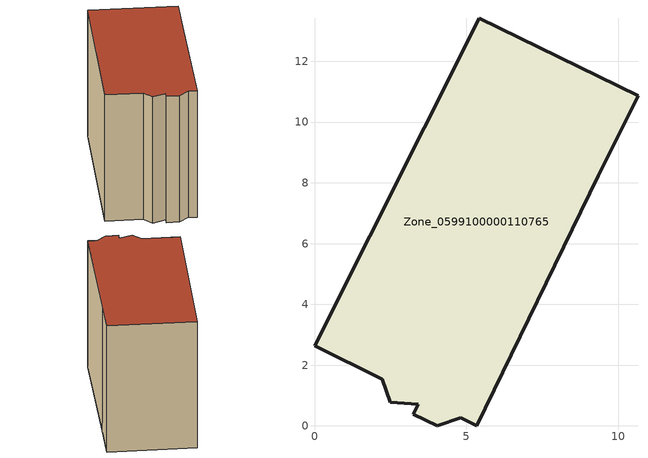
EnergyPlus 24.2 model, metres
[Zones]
Zone_0599100000110765
 floor ground (C_G): 3.25,0.38 3.42,0.71 2.49,0.79 2.23,1.54 0,2.64 5.41,13.42 10.64,10.86 9.34,8.24 5.34,0.01 4.82,0.27 4.03,0 z0
 wall outside (C_F): 4.03,0 4.82,0.27 5.34,0.01 9.34,8.24 10.64,10.86 5.41,13.42 0,2.64 2.23,1.54 2.49,0.79 3.42,0.71 3.25,0.38 4.03,0 z0:9.05
 roof outside (C_R): 3.42,0.71 3.25,0.38 4.03,0 4.82,0.27 5.34,0.01 9.34,8.24 10.64,10.86 5.41,13.42 0,2.64 2.23,1.54 2.49,0.79 z9.05
[BUILDING]
Pand.0599100000110765: North Axis=0; Terrain=City; Loads Convergence Tolerance Value=0.04; Temperature Convergence Tolerance Value=0.4; Solar Distribution=FullExterior; Maximum Number of Warmup Days=25; Minimum Number of Warmup Days=1
[Site:Location]
Rotterdam.The.Hague.AP_ZH_NLD Design_Conditions: Latitude=51.96; Longitude=4.45; Time Zone=1; Elevation=-4.5
[SITE:GROUNDTEMPERATURE:BUILDINGSURFACE]
18, 18, 18, 18, 18, 18, 18, 18, 18, 18, 18, 18
[MATERIAL] Thermal Absorptance=0.9; Solar Absorptance=0.7; Visible Absorptance=0.7
Name | Roughness | Thickness | Conductivity | Density | Specific Heat
G.TC.1946 | MediumSmooth | 0.15 | 1 | 540 | 1210
F.TC.1946 | Rough | 0.3 | 0.857143 | 1920 | 840
R.TC.1946 | MediumRough | 0.2 | 0.909091 | 1500 | 1000
[CONSTRUCTION]
C_G: G.TC.1946
C_F: F.TC.1946
C_R: R.TC.1946
[ZONE]
Zone_0599100000110765: Type=1; Multiplier=1; Ceiling Height=Autocalculate; Volume=Autocalculate; Floor Area=autocalculate; Part of Total Floor Area=Yes
[ZONEINFILTRATION:DESIGNFLOWRATE]
Infil_Zone_0599100000110765: Zone or ZoneList or Space or SpaceList=Zone_0599100000110765; Schedule=AlwaysOn; Design Flow Rate Calculation Method=Flow/Area; Flow Rate per Floor Area=0.003; Constant Term Coefficient=1; Temperature Term Coefficient=0; Velocity Term Coefficient=0; Velocity Squared Term Coefficient=0
[HVACTEMPLATE:ZONE:IDEALLOADSAIRSYSTEM]
Zone_0599100000110765: Maximum Heating Supply Air Temperature=50; Minimum Cooling Supply Air Temperature=13; Maximum Heating Supply Air Humidity Ratio=0.0156; Minimum Cooling Supply Air Humidity Ratio=0.0077; Heating Limit=NoLimit; Cooling Limit=NoLimit; Dehumidification Control Type=ConstantSensibleHeatRatio; Cooling Sensible Heat Ratio=0.7; Dehumidification Setpoint=60; Humidification Control Type=None; Humidification Setpoint=30; Outdoor Air Method=None; Outdoor Air Flow Rate per Person=0.00944; Outdoor Air Flow Rate per Zone Floor Area=0; Outdoor Air Flow Rate per Zone=0; Demand Controlled Ventilation Type=None; Outdoor Air Economizer Type=NoEconomizer; Heat Recovery Type=None; Sensible Heat Recovery Effectiveness=0.7; Latent Heat Recovery Effectiveness=0.65
[ZONECONTROL:THERMOSTAT]
ThermostatControl_Zone_0599100000110765: Zone or ZoneList=Zone_0599100000110765; Control Type Schedule=DualSetpointControlType; Control 1=Thermostat_Zone_0599100000110765; Temperature Difference Between Cutout And Setpoint=0
[THERMOSTATSETPOINT:DUALSETPOINT]
Thermostat_Zone_0599100000110765: Heating Setpoint Temperature Schedule=HeatingSetpoint_Zone_0599100000110765; Cooling Setpoint Temperature Schedule=CoolingSetpoint_Zone_0599100000110765
[SCHEDULE:COMPACT]
HeatingSetpoint_Zone_0599100000110765: Through: 12/31, For: AllDays, Until: 24:00, 21
CoolingSetpoint_Zone_0599100000110765: Through: 12/31, For: AllDays, Until: 24:00, 24
DualSetpointControlType: Through: 12/31, For: AllDays, Until: 24:00, 4
AlwaysOn: Through: 12/31, For: AllDays, Until: 24:00, 1
